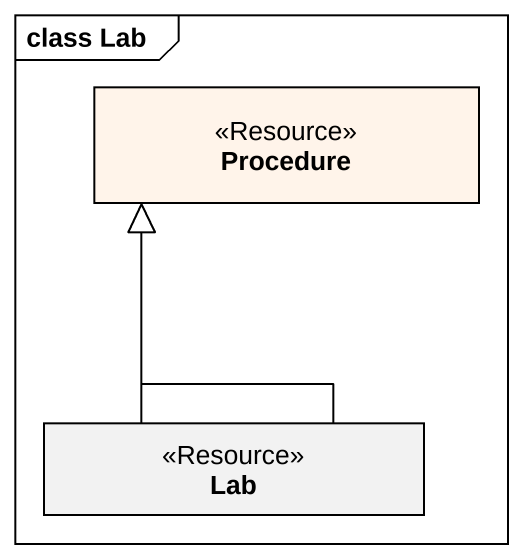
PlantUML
@startuml
mainframe class Lab
hide circle
hide empty members
class Procedure <<Resource>> #FFF4EA
class Lab <<Resource>>
Lab -up-|> Procedure
Lab -up-|> Procedure
@enduml
